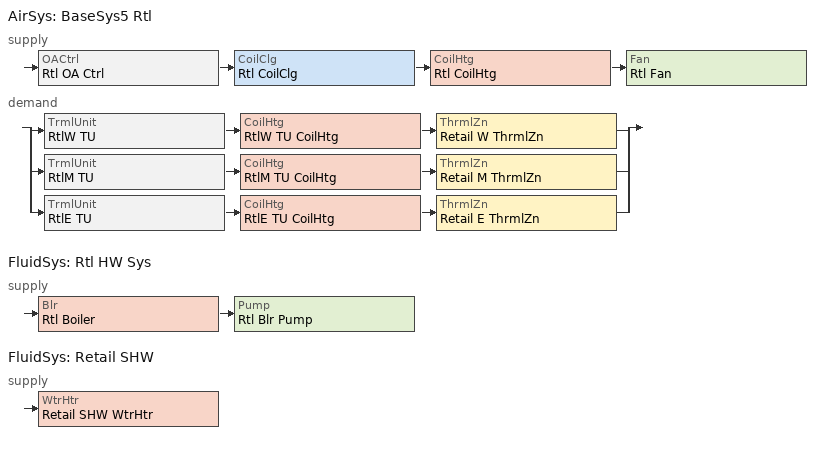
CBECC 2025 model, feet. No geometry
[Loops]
AirSys 'BaseSys5 Rtl'
 supply: OACtrl 'Rtl OA Ctrl' > CoilClg 'Rtl CoilClg' > CoilHtg 'Rtl CoilHtg' > Fan 'Rtl Fan'
 demand: split
  | TrmlUnit 'RtlW TU' > CoilHtg 'RtlW TU CoilHtg' > ThrmlZn 'Retail W ThrmlZn'
  | TrmlUnit 'RtlM TU' > CoilHtg 'RtlM TU CoilHtg' > ThrmlZn 'Retail M ThrmlZn'
  | TrmlUnit 'RtlE TU' > CoilHtg 'RtlE TU CoilHtg' > ThrmlZn 'Retail E ThrmlZn'
FluidSys 'Rtl HW Sys'
 supply: Blr 'Rtl Boiler' > Pump 'Rtl Blr Pump'
FluidSys 'Retail SHW'
 supply: WtrHtr 'Retail SHW WtrHtr'
[Proj]
MF8wRetail-ResDHW-CentGas-DHWSolar: GasType=NaturalGas; CliZn=ClimateZone12; ZipCode=95555; WeatherStation=SACRAMENTO EXECUTIVE; HVACAutoSizing=0; UseExcptDsgnModel=0; RunTitle=MF8wRetail-ResDHW-CentGas-DHWSolar; AnalysisType=Title24Compliance; AirBarrier=Air barrier - not verified; ResDwellUnits=1; DebugScreen=1
[ResProj]
2019 Prototype 7320ft2 Prop Elec: CALGreen=0; PVCompCredit=0; PVWDCSysSize=( 1, 0, 0, 0, 0 ); AllowExcessPVEDR=0; ReducedPVReq=0; BattMaxCap=0; BattGridHarmCredit=0; SpecifyTargetDRtg=0; Address=1516 Ninth St; IsMultiFamily=1; CentralMFamLaundry=0; DfltMFamLaundryZn=Zone1; UseDefaultACH50=1; Status=New; IsVerified=0; ProjInclKitchen=1; InsulConsQuality=Yes; NumAddBedrooms=0; AllOrientations=0; HasGarage=0; TakeCntrlElecDHWSlrPVCred=0; IAQSupInletsAccessible=1; IAQHasFID=1; ApplRefrigZone[1]=Zone1; ApplWasherZone[1]=Zone1; ApplDryerZone[1]=Zone1; ApplCookZone[1]=Zone1; ApplDishZone[1]=Zone1; Appl_HaveRefrig[1]=1; Appl_HaveDish[1]=1; Appl_HaveCook[1]=1; Appl_HaveWasher[1]=1; Appl_HaveDryer[1]=1; CSERpt_ZnDataDump=0; CSERpt_HVACDescrip=0; CSERpt_ZnEnergy=0; CSERpt_HtPumpHtg=0; CSERpt_Mtr_All=0; CSERpt_Mtr_Elec=0; CSERpt_Mtr_NGas=0; CSERpt_Mtr_Othr=0; CSERpt_ZnEnergy_DD=0; CSERpt_Mtr_All_DD=0; CSERpt_Mtr_Elec_DD=0; CSERpt_Mtr_NGas_DD=0; CSERpt_Mtr_Othr_DD=0; CSERpt_ZnEnergy_CD=0; CSERpt_Mtr_All_CD=0; CSERpt_Mtr_Elec_CD=0; CSERpt_Mtr_NGas_CD=0; CSERpt_Mtr_Othr_CD=0; CSERpt_ZnEnergy_HD=0; CSERpt_Mtr_All_HD=0; CSERpt_Mtr_Elec_HD=0; CSERpt_Mtr_NGas_HD=0; CSERpt_Mtr_Othr_HD=0
[Bldg]
Building: TotStoryCnt=3; AboveGrdStoryCnt=3
[ResZnGrp]
Name | Z | FlrToFlrHgt | FlrToCeilingHgt
ResZn Group F1 | 12 | 10 | 9
ResZn Group F2 | 22 | 10 | 9
ResZn Group Attic | 32
[ResZn] Type=Conditioned; Status=New; HVACSysStatus=New; DHWSys1Status=New; FloorArea=3660; CeilingHeight=9; FloorHeight=10; WinHeadHeight=6.7; NumStories=1
Name | Bottom
Zone1 | 12.7
Zone2 | 22.7
[ResExtWall] Status=New; Construction=Exterior Wall Cons; Tilt=90; Absorptivity=0.5
Name | Orientation | OrientationValue | Area
Zone1WallFront; Zone2WallFront | Front | 0 | 1037
Zone1WallLeft; Zone2WallLeft | Left | 90 | 255
Zone1WallBack; Zone2WallBack | Back | 180 | 1037
Zone1WallRight; Zone2WallRight | Right | 270 | 255
[ResWin] Status=New; SpecMethod=Window Dimensions (required for fins/overhangs); Height=5; Width=3; NFRCUfactor=0.3; NFRCSHGC=0.23; UfactorSHGCSource=NFRC; ExteriorShade=Insect Screen (default); exHeight=5; exWidth=3; exNFRCUfactor=0.3; exNFRCSHGC=0.23; exUfactorSHGCSource=NFRC; exExteriorShade=Insect Screen (default); ModelFinsOverhang=0; OverhangDepth=1; OverhangDistUp=1.33; OverhangExL=3; OverhangExR=3; OverhangFlap=0.4; exOverhangDepth=1; exOverhangDistUp=1.33; exOverhangExL=3; exOverhangExR=3; exOverhangFlap=0.4; LeftFinDepth=0; LeftFinBotUp=0; exLeftFinDepth=0; exLeftFinBotUp=0; RightFinDepth=0; RightFinTopUp=0; RightFinDistR=0; RightFinBotUp=0; exRightFinDepth=0; exRightFinTopUp=0; exRightFinDistR=0; exRightFinBotUp=0
Name | Multiplier | exMultiplier | LeftFinTopUp | LeftFinDistL | exLeftFinTopUp | exLeftFinDistL
Zone1WinFront; Zone1WinBack; Zone2WinFront | 10.98 | 10.98 | 0 | 0 | 0 | 0
Zone1WinLeft; Zone1WinRight; Zone2WinLeft | 2.7 | 2.7 | 0 | 0 | 0 | 0
Zone2WinBack | 10.98 | 10.98 | 1.33 | 1 | 1.33 | 1
Zone2WinRight | 2.7 | 2.7 | 1.33 | 1 | 1.33 | 1
[ResDr] Status=New; Area=80; Ufactor=0.2; exUfactor=0.2
Zone1DoorFront; Zone2DoorFront
[DwellUnit] Count=2
Name | DwellUnitTypeRef | CondFlrArea | WasherZoneRef | DryerZoneRef
OneBedroomDownstairsZone1 | OneBedroom | 750 | Zone1 | Zone1
TwoBedroomDownstairsZone1 | TwoBedroom | 1080 | Zone1 | Zone1
OneBedroomUpstairsZone1 | OneBedroom | 750 | Zone2 | Zone2
TwoBedroomUpstairsZone1 | TwoBedroom | 1080 | Zone2 | Zone2
[ResIntFlr] Status=New; Construction=Interior Floor; IsPartySurface=1; OtherSideModeled=1
Name | Area | FloorZ | Outside
Zone1ToRtlW | 1120 | 12.7 | Retail W
Zone1ToRtlM | 980 | 12.7 | Retail middle
Zone1ToRtlE | 1120 | 12.7 | Retal E
Zone2ToZone1InteriorFloor | 3660 | 22.7 | Zone1
[ResCeilingBelowAttic]
Zone2ToAtticCeiling: Status=New; Area=3660; Construction=Ceiling Below Attic Cons; AtticZone=Attic
[ResAttic]
Attic: Type=Ventilated; Status=New; RoofRise=5; Construction=Attic Roof Cons; RoofSolReflect=0.2; RoofEmiss=0.85
[Story]
Retail Story: Z=0; FlrToFlrHgt=13; FlrToCeilingHgt=12
[Spc] Story=Retail Story; SpcFunc=Retail Sales Area (Retail Merchandise Sales); SHWFluidSegRef=Retail SHW PrmSup
Name | ThrmlZnRef | Area
Retail W | Retail W ThrmlZn | 1120
Retail middle | Retail M ThrmlZn | 980
Retal E | Retail E ThrmlZn | 1120
[ThrmlZn] PriAirCondgSysRef[1]=BaseSys5 Rtl
Name | VentSysRef
Retail W ThrmlZn
Retail M ThrmlZn; Retail E ThrmlZn | BaseSys5 Rtl
[AirSys]
BaseSys5 Rtl: Type=PVAV; CtrlSysType=DDCToZone; ClgCtrl=WarmestReset
[AirSeg] Sys=BaseSys5 Rtl
Name | Type
Rtl SupAirSeg | Supply
Rtl RetAirSeg | Return
[CoilClg]
Rtl CoilClg: Sys=BaseSys5 Rtl; Type=DirectExpansion; NumClgStages=2; DXEER=14.6
[CoilHtg] Sys=BaseSys5 Rtl; Type=HotWater; FluidSegInRef=Rtl PriSupSeg; FluidSegOutRef=Rtl PriRetSeg
Rtl CoilHtg; RtlW TU CoilHtg; RtlM TU CoilHtg; RtlE TU CoilHtg
[Fan]
Rtl Fan: Sys=BaseSys5 Rtl
[OACtrl]
Rtl OA Ctrl: Sys=BaseSys5 Rtl; EconoCtrlMthd=DifferentialDryBulb; EconoIntegration=Integrated; AirSegSupRef=Rtl SupAirSeg; AirSegRetRef=Rtl RetAirSeg
[TrmlUnit] Sys=BaseSys5 Rtl; Type=VAVReheatBox
Name | ZnServedRef
RtlW TU | Retail W ThrmlZn
RtlM TU | Retail M ThrmlZn
RtlE TU | Retail E ThrmlZn
[PVArray]
PV Array: DCSysSize=25; ModuleType=Premium; PwrElec=Microinverters
[FluidSys] DsgnSupWtrTemp=130
Name | Type
Rtl HW Sys | HotWater
Retail SHW | ServiceHotWater
[FluidSeg]
Name | Sys | Type | Src
Rtl PriSupSeg | Rtl HW Sys | PrimarySupply
Rtl PriRetSeg | Rtl HW Sys | PrimaryReturn
Retail SHW PrmSup | Retail SHW | PrimarySupply
Retail SHW Makeup | Retail SHW | MakeupFluid | MunicipalWater
[Blr]
Rtl Boiler: Sys=Rtl HW Sys; Type=HotWater; FuelSrc=Gas; DraftType=Condensing; FluidSegInRef=Rtl PriRetSeg; FluidSegOutRef=Rtl PriSupSeg; ThrmlEff=0.9
[Pump]
Rtl Blr Pump: Sys=Rtl HW Sys; SpdCtrl=VariableSpeed
[WtrHtr]
Retail SHW WtrHtr: Sys=Retail SHW; FluidSegOutRef=Retail SHW PrmSup; FluidSegMakeupRef=Retail SHW Makeup
[Batt]
Battery: MaxCap=10; Ctrl=Time of Use
[ResConsAssm] RoofDeckLayer=Wood Siding/sheathing/decking; FloorSurfaceLayer=Carpeted; FloorDeckLayer=Wood Siding/sheathing/decking; OtherSideFinishLayer=Gypsum Board; RadiantBarrier=0; RaisedHeelTruss=0; RaisedHeelTrussHeight=3.5
Name | CanAssignTo | Type | RoofingLayer | InsideFinishLayer | SheathInsul2Layer | CavityLayer | FrameLayer | SheathInsulLayer | SheathInsulLayerRVal | WallExtFinishLayer | RoofingType | AbvDeckInsulLayer | CavInsulOverFrame | FlrExtConditions
Exterior Wall Cons | Exterior Walls | Wood Framed Wall | Light Roof (Asphalt Shingle) | Gypsum Board | R60 Sheathing | R 60 | 2x6 @ 16 in. O.C. | R60 Sheathing | 4 | Synthetic Stucco | all others
Ceiling Below Attic Cons | Ceilings (below attic) | Wood Framed Ceiling | Light Roof (Asphalt Shingle) | Gypsum Board |  | R 60 | 2x4 Bottom Chord of Truss @ 24 in. O.C. | R60 Sheathing |  |  | all others
Interior Floor Cons; Interior Floor | Interior Floors | Wood Framed Floor | Light Roof (Asphalt Shingle) | Gypsum Board |  |  | 2x12 @ 16 in. O.C. |  |  |  | all others
Attic Roof Cons | Attic Roofs | Wood Framed Ceiling | 10 PSF (RoofTileAirGap) | Gypsum Board |  | R 60 | 2x4 @ 24 in. O.C. |  |  |  | Steep Slope Roof tile, metal tile, or wood shakes | R60 Sheathing | 0
Garage Attic Roof Cons | Attic Roofs | Wood Framed Ceiling | 10 PSF (RoofTileAirGap) |  |  |  | 2x4 @ 24 in. O.C. |  |  |  | Steep Slope Roof tile, metal tile, or wood shakes |  | 0
Ext Floor Cons | Exterior Floors | Wood Framed Floor | Light Roof (Asphalt Shingle) | Gypsum Board |  | R 19 in 5-1/2 in. cavity (R-18) | 2x4 @ 16 in. O.C. |  |  |  | all others |  |  | Exterior
Garage Ext Wall Cons | Exterior Walls | Wood Framed Wall | Light Roof (Asphalt Shingle) | Gypsum Board |  |  | 2x4 @ 16 in. O.C. |  |  | 3 Coat Stucco | all others
Garage Ceiling Below Attic Cons | Ceilings (below attic) | Wood Framed Ceiling | Light Roof (Asphalt Shingle) | Gypsum Board |  |  | 2x4 Bottom Chord of Truss @ 24 in. O.C. |  |  |  | all others
R19 IntFloor Cons | Interior Floors | Wood Framed Floor | Light Roof (Asphalt Shingle) | Gypsum Board |  | R 19 in 5-1/2 in. cavity (R-18) | 2x6 @ 16 in. O.C. |  |  |  | all others
IntWall Cons | Interior Walls | Wood Framed Wall | Light Roof (Asphalt Shingle) | Gypsum Board |  | R 21 | 2x6 @ 16 in. O.C. |  |  |  | all others
[ResMat]
Name | Density | SpecHeat | Conductivity | ConductivityCT | RValPerInch | Thickness | ConductivityQII
SoftWood | 35 | 0.39 | 0.08167 | 0.0012 | 1.0204
Steel | 489 | 0.12 | 26.2 |  | 0.00318
SIPSskin | 41 | 0.45 | 0.06127 | 0.0012 | 1.36 | 0.4375
Ceiling Insul | 1.5 | 0.2 |  | 0.00418
Other Insul | 1.5 | 0.2 |  | 0.0032537
Gypsum Board | 40 | 0.27 | 0.09167 | 0.0001217 | 0.9091 | 0.5
Insul-R4-D1.5-SH0.35-C0.02083 | 1.5 | 0.35 | 0.0208325 | 0.00175 |  | 1 | 0.0208325
Synthetic Stucco | 58 | 0.2 | 0.2 |  | 0.5333 | 0.375
Carpet | 12.3 | 0.34 | 0.02 |  | 4.1667 | 0.5
Wood layer | 41 | 0.45 | 0.06127 | 0.0012 | 1.36 | 0.5
TileGap | 0.075 | 0.24 | 0.07353 |  | 1.1333 | 0.75
10 PSF Roof | 120 | 0.2 | 1 |  | 0.0833 | 1
VertWallCavity | 0.075 | 0.24 | 0.314 | 0.00397 | 1.1333 | 3.5
3 Coat Stucco | 116 | 0.2 | 0.4167 |  | 0.2686 | 0.875
Ins-R21-D1.5-SH0.2-C0.02183 | 1.5 | 0.2 | 0.0218254 | 0.0032537 |  |  | 0.0218254
Ins-R9.1-D1.5-SH0.2-C0.03205 | 1.5 | 0.2 | 0.0320513 | 0.00418 |  |  | 0.0320513
Ins-R13-D1.5-SH0.2-C0.02244 | 1.5 | 0.2 | 0.0224376 | 0.0032537 |  |  | 0.0224376
FrameGap | 0 | 0 | 200 |  | 0.000417
Ins-R18-D1.5-SH0.2-C0.0162 | 1.5 | 0.2 | 0.0162037 | 0.0032537 |  |  | 0.0162037
Ins-R18-D1.5-SH0.2-C0.02546 | 1.5 | 0.2 | 0.025463 | 0.0032537 |  |  | 0.025463
Ins-R38-D1.5-SH0.2-C0.01206 | 1.5 | 0.2 | 0.0120614 | 0.0032537 |  |  | 0.0120614
Ins-R60-D1.5-SH0.2-C0.00764 | 1.5 | 0.2 | 0.00763889 | 0.0032537 |  |  | 0.00763889
Insul-R10-D1.5-SH0.35-C0.00833 | 1.5 | 0.35 | 0.008333 | 0.00175 |  | 1 | 0.008333
Insul-R20-D1.5-SH0.35-C0.00417 | 1.5 | 0.35 | 0.0041665 | 0.00175 |  | 1 | 0.0041665
Insul-R60-D1.5-SH0.35-C0.00139 | 1.5 | 0.35 | 0.00138883 | 0.00175 |  | 1 | 0.00138883
Ins-R60-D1.5-SH0.2-C0.00486 | 1.5 | 0.2 | 0.00486111 | 0.0032537 |  |  | 0.00486111
[DwellUnitType] WasherOption=In-Unit; DryerOption=In-Unit; DryerFuel=Electricity; CookFuel=Electricity; IAQSupInletsAccessible=1; IAQHasFID=0; IAQOption=Default Minimum Balanced IAQ Fan; IAQFanCnt=( 1, 1, 1, 1 ); HVACSysType=Heat Pump Heating and Cooling System; NumHtPumpEquipTypes=1; HVACHtPumpRef[1]=HeatpumpSystem; HtPumpEquipCount[1]=1; HVACFanRef=HVACFan-HeatPump; HVACDistRef=AirDistributionSystem; NumDHWSysTypes=1; DHWSysRef[1]=DHWGas; TotShowersServed[1]=1; TotBathsServed[1]=1; CompactDistrib=not compact; CDSpecFixDists=0; ServesAsDHWHtr=0; DHWSystemType=Standard; DHWAmbientCond=Unconditioned
Name | NumBedrooms | CondFlrArea | IAQFanRef[1]
OneBedroom | 1 | 750 | IAQFan1
TwoBedroom | 2 | 1080 | IAQFan2
[ResHtPumpSys]
HeatpumpSystem: Type=SplitHeatPump - Ducted central split heat pump; EffMetric=HSPF2/SEER2/EER2; HSPF=8.2; AutoSize=1; SEER=14; EER=11.7; CFMperTon=350; ACCharge=Verified; RefrigerantType=R410A; ClSizingFactor=1.1; IsMultiSpeed=0; IsZonal=0; UseEERinAnalysis=1; BackupOption=Electric Resistance; IsDualFuel=0; VCHPDucts=Unducted
[ResDistSys]
AirDistributionSystem: Type=Ducts located entirely in conditioned space; Status=New; DefaultSystem=1; HasBypassDuct=0; IsLessThanFortyFt=0
[ResFanSys] Type=Single Speed Fan; DefaultSystem=0
Name | WperCFMCool
HVACFan-Furnace | 0.45
HVACFan-HeatPump | 0.58
[ResIAQFan] WperCFMIAQ=0.25; IAQFanType=Balanced; IncludesRecov=0; SensRecovEff=0; AdjSensRecovEff=0; SetPerfByHVIInterp=0
Name | IAQCFM
IAQFan1 | 37.5
IAQFan2 | 54.9
[ResDHWSys]
DHWGas: SystemType=(ECC req'd) Pipe Insulation, All Lines; CentralRecircType=Central, no Recirculation; UseMaxDurNumHtrs=0; CHPWHSysDescrip=Integrated/Packaged System; CHPWHIntegPkgType=Residential (NEEA rated) Product; CHPWHNumComp=1; CHPWHTankLoc=Outside; CHPWHSrcAirLoc=Outside; CHPWHLoopTankConfig=Series (Swing); CHPWHLoopTankCompCnt=2; CHPWHLoopTankVol=50; CHPWHLoopTankTankCnt=2; CHPWHLoopTankLoc=Outside; DHWHeater[1]=Gas; HeaterMult[1]=1; RecircPumpPwr=62.1667; LoopPipeInsulThk[1]=1.5; RecircPipeLoc[1]=Semi-Conditioned; NRecircLoops=1; BranchLossModel=Old Scheduled (independent of draws); TotShowersServed=1; TotBathsServed=1; DHWSolarSysRef=DHWSolarSystem; DemRespControl=Basic
[ResDWHRSys] Type=Vertical; CSARatedEff=50
Drain Water Heat Recovery System 1; Drain Water Heat Recovery System 2
[ResWtrHtr] HPWHCategory=Non-UEF Rated (existing only); ExtInsulRVal=0; AmbientCond=Unconditioned; HasElecMiniTank=0; ElecMiniTankPower=0
Name | HeaterElementType | TankType | EnergyFactor | TankVolume | IntInsulRVal | StandbyLossFrac | RecovEff | RatedFlow
Gas | Gas | Boiler | 0.95 | 150 | 12 | 750
Electric | Electric Resistance | Consumer Instantaneous (UEF) | 0.98 | 0 | 0 |  | 99 | 2
[ResLpTankHtr]
DHW Loop Tank Heater 1: whResHtPwr=4500; whVol=80; TankOutside=1
[DHWSolSys]
DHWSolarSystem: Manufacturer=Acevedo Solar Systems LLC; Brand=International Solar System; Model=042012; Azimuth=45; Tilt=15
